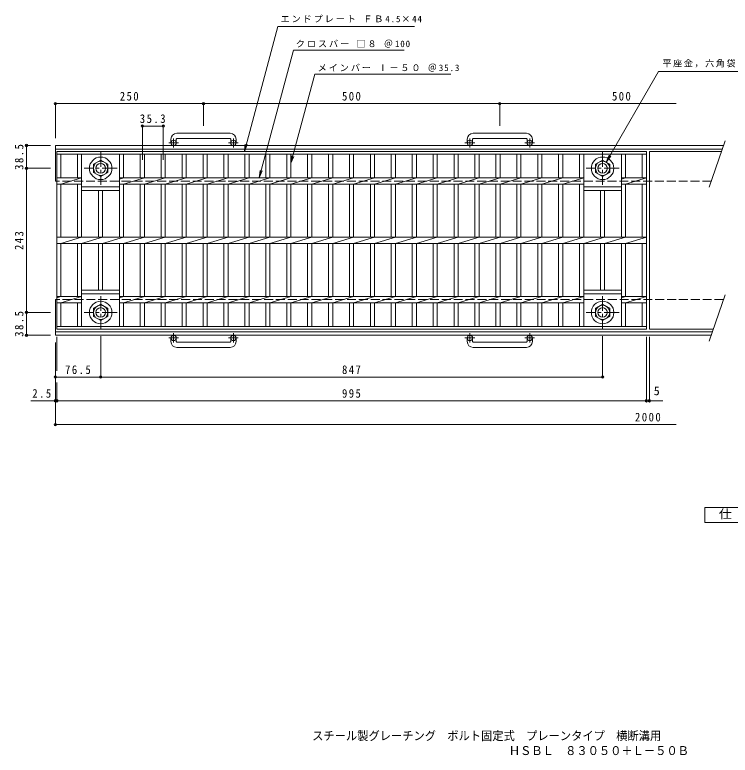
# Model space of a CAD drawing. Units: millimetres, scale not verified. Extents: x -929 to 904, y -686 to 562.
# Drawn here: x -929 to 278, y -686 to 562 of the extents above; entities that cross this region are included whole.
import ezdxf
from ezdxf.enums import TextEntityAlignment as Align

# ---------------------------------------------------------------- set-up
doc = ezdxf.new("R2010")
doc.units = ezdxf.units.MM
doc.header["$LTSCALE"] = 5
doc.header["$PDMODE"] = 32
doc.header["$PDSIZE"] = 4
doc.linetypes.add('CHAIN1', pattern=[8, 5, -1, 1, -1])
doc.linetypes.add('DASHED3', pattern=[4, 3, -1])
for name, color, linetype, lineweight in [('0-1_躯体', 2, 'Continuous', 9), ('0-2_仕上', 3, 'Continuous', 9), ('0-4_その他', 7, 'Continuous', 9), ('0-5_寸法', 7, 'Continuous', 9), ('F-4_F-4ﾚｲﾔ', 2, 'Continuous', 9)]:
    doc.layers.add(name, color=color, linetype=linetype, lineweight=lineweight)
doc.layers.add('F-F_F-Fﾚｲﾔ', color=2, linetype='Continuous')
doc.styles.add('ＭＳ ゴシック', font='')
doc.styles.get('ＭＳ ゴシック').set_extended_font_data('MS Gothic')

msp = doc.modelspace()

# ---------------------------------------------------------------- linework, layer by layer
at = {"layer": '0-1_躯体'}
for p, q in [((-565.846, 362.636), (-655.846, 362.636)), ((-65.846, 362.636), (-155.846, 362.636)), ((-665.846, 352.637), (-665.846, 346.537)), ((-656.846, 352.637), (-656.846, 346.537)), ((-655.846, 353.636), (-565.846, 353.636)), ((-564.846, 352.637), (-564.846, 346.537)), ((-555.846, 352.637), (-555.846, 346.537)), ((-165.846, 352.637), (-165.846, 346.537)), ((-156.846, 352.637), (-156.846, 346.537)), ((-155.846, 353.636), (-65.846, 353.636)), ((-64.846, 352.637), (-64.846, 346.537)), ((-55.846, 352.637), (-55.846, 346.537)), ((269.194, 349.99), (242.591, 271.953)), ((-860.846, 282.036), (-860.846, 342.037)), ((266.483, 342.037), (-860.846, 342.037)), ((264.437, 336.036), (-860.846, 336.036)), ((269.194, 89.99), (242.591, 11.952)), ((-860.846, 22.036), (-860.846, 82.036)), ((248.074, 28.036), (-860.846, 28.036)), ((246.028, 22.036), (-860.846, 22.036)), ((-665.846, 11.436), (-665.846, 17.536)), ((-656.846, 11.436), (-656.846, 17.536)), ((-564.846, 11.436), (-564.846, 17.536)), ((-555.846, 11.436), (-555.846, 17.536)), ((-165.846, 11.436), (-165.846, 17.536)), ((-156.846, 11.436), (-156.846, 17.536)), ((-64.846, 11.436), (-64.846, 17.536)), ((-55.846, 11.436), (-55.846, 17.536)), ((-655.846, 10.436), (-565.846, 10.436)), ((-565.846, 1.436), (-655.846, 1.436)), ((-155.846, 10.436), (-65.846, 10.436)), ((-65.846, 1.436), (-155.846, 1.436))]:
    msp.add_line(p, q, dxfattribs=at)
at = {"layer": '0-1_躯体', "linetype": 'CHAIN1'}
for p, q in [((-661.346, 338.429), (-661.346, 354.026)), ((-560.346, 338.429), (-560.346, 354.026)), ((-161.346, 338.429), (-161.346, 354.026)), ((-60.346, 338.429), (-60.346, 354.026)), ((-653.183, 346.537), (-669.59, 346.537)), ((-552.183, 346.537), (-568.59, 346.537)), ((-153.183, 346.537), (-169.59, 346.537)), ((-52.183, 346.537), (-68.59, 346.537)), ((-784.346, 331.173), (-784.346, 275.9)), ((62.655, 331.173), (62.655, 275.9)), ((-756.71, 303.536), (-811.983, 303.536)), ((90.291, 303.536), (35.018, 303.536)), ((-784.346, 88.173), (-784.346, 32.899)), ((62.655, 88.173), (62.655, 32.899)), ((-756.71, 60.536), (-811.983, 60.536)), ((90.291, 60.536), (35.018, 60.536)), ((-661.346, 25.643), (-661.346, 10.046)), ((-560.346, 25.643), (-560.346, 10.046)), ((-161.346, 25.643), (-161.346, 10.046)), ((-60.346, 25.643), (-60.346, 10.046)), ((-653.183, 17.536), (-669.59, 17.536)), ((-552.183, 17.536), (-568.59, 17.536)), ((-153.183, 17.536), (-169.59, 17.536)), ((-52.183, 17.536), (-68.59, 17.536))]:
    msp.add_line(p, q, dxfattribs=at)
at = {"layer": '0-1_躯体', "linetype": 'DASHED3'}
for p, q in [((246.028, 282.036), (-860.846, 282.036)), ((266.483, 82.036), (-860.846, 82.036))]:
    msp.add_line(p, q, dxfattribs=at)
at = {"layer": '0-1_躯体'}
for points in [[(-796.347, 310.464), (-796.347, 296.608), (-784.346, 289.679), (-772.347, 296.608), (-772.347, 310.464), (-784.346, 317.393)], [(74.655, 310.464), (74.655, 296.608), (62.655, 289.679), (50.655, 296.608), (50.655, 310.464), (62.655, 317.393)], [(-796.347, 53.608), (-796.347, 67.465), (-784.346, 74.393), (-772.347, 67.465), (-772.347, 53.608), (-784.346, 46.68)], [(74.655, 53.608), (74.655, 67.465), (62.655, 74.393), (50.655, 67.465), (50.655, 53.608), (62.655, 46.68)]]:
    msp.add_lwpolyline(points, close=True, dxfattribs=at)
for centre, radius in [((-661.346, 346.537), 4.5), ((-560.346, 346.537), 4.5), ((-161.346, 346.537), 4.5), ((-60.346, 346.537), 4.5), ((-784.346, 303.536), 19), ((-784.346, 303.536), 12), ((62.655, 303.536), 19), ((62.655, 303.536), 12), ((-784.346, 303.536), 8), ((62.655, 303.536), 8), ((-784.346, 60.536), 19), ((62.655, 60.536), 19), ((-784.346, 60.536), 12), ((-784.346, 60.536), 8), ((62.655, 60.536), 12), ((62.655, 60.536), 8), ((-661.346, 17.536), 4.5), ((-560.346, 17.536), 4.5), ((-161.346, 17.536), 4.5), ((-60.346, 17.536), 4.5)]:
    msp.add_circle(centre, radius, dxfattribs=at)
for centre, radius, start, end in [((-655.846, 352.637), 10, 90, 180), ((-565.846, 352.637), 10, 0, 90), ((-155.846, 352.637), 10, 90, 180), ((-65.846, 352.637), 10, 0, 90), ((-655.846, 352.637), 1, 90, 180), ((-565.846, 352.637), 1, 0, 90), ((-155.846, 352.637), 1, 90, 180), ((-65.846, 352.637), 1, 0, 90), ((-655.846, 11.436), 10, 180, 270), ((-655.846, 11.436), 1, 180, 270), ((-565.846, 11.436), 10, 270, 0), ((-565.846, 11.436), 1, 270, 0), ((-155.846, 11.436), 10, 180, 270), ((-155.846, 11.436), 1, 180, 270), ((-65.846, 11.436), 10, 270, 0), ((-65.846, 11.436), 1, 270, 0)]:
    msp.add_arc(centre, radius, start, end, dxfattribs=at)
at = {"layer": '0-2_仕上'}
for p, q in [((-858.346, 32.036), (-858.346, 332.037)), ((-858.346, 332.037), (136.655, 332.037)), ((-858.346, 327.537), (136.655, 327.537)), ((-851.345, 287.537), (-851.345, 327.537)), ((-823.445, 327.537), (-823.445, 287.537)), ((-816.446, 327.537), (-816.446, 187.537)), ((-752.845, 327.537), (-752.845, 187.537)), ((-745.845, 327.537), (-745.845, 287.537)), ((-717.546, 327.537), (-717.546, 287.537)), ((-710.546, 327.537), (-710.546, 287.537)), ((-682.247, 327.537), (-682.247, 287.537)), ((-675.247, 327.537), (-675.247, 287.537)), ((-646.948, 327.537), (-646.948, 287.537)), ((-639.948, 327.537), (-639.948, 287.537)), ((-611.648, 327.537), (-611.648, 287.537)), ((-604.648, 327.537), (-604.648, 287.537)), ((-576.349, 327.537), (-576.349, 287.537)), ((-569.349, 327.537), (-569.349, 287.537)), ((-541.05, 327.537), (-541.05, 287.537)), ((-534.05, 327.537), (-534.05, 287.537)), ((-505.751, 327.537), (-505.751, 287.537)), ((-498.751, 327.537), (-498.751, 287.537)), ((-470.452, 327.537), (-470.452, 287.537)), ((-463.452, 327.537), (-463.452, 287.537)), ((-435.153, 327.537), (-435.153, 287.537)), ((-428.153, 327.537), (-428.153, 287.537)), ((-399.854, 327.537), (-399.854, 287.537)), ((-392.854, 327.537), (-392.854, 287.537)), ((-364.554, 327.537), (-364.554, 287.537)), ((-357.555, 327.537), (-357.555, 287.537)), ((-329.255, 327.537), (-329.255, 287.537)), ((-322.255, 327.537), (-322.255, 287.537)), ((-293.956, 327.537), (-293.956, 287.537)), ((-286.956, 327.537), (-286.956, 287.537)), ((-258.657, 327.537), (-258.657, 287.537)), ((-251.657, 327.537), (-251.657, 287.537)), ((-223.358, 327.537), (-223.358, 287.537)), ((-216.358, 327.537), (-216.358, 287.537)), ((-188.059, 327.537), (-188.059, 287.537)), ((-181.059, 327.537), (-181.059, 287.537)), ((-152.76, 327.537), (-152.76, 287.537)), ((-145.76, 327.537), (-145.76, 287.537)), ((-117.46, 327.537), (-117.46, 287.537)), ((-110.46, 327.537), (-110.46, 287.537)), ((-82.161, 327.537), (-82.161, 287.537)), ((-75.161, 327.537), (-75.161, 287.537)), ((-46.862, 327.537), (-46.862, 287.537)), ((-39.862, 327.537), (-39.862, 287.537)), ((-11.546, 327.537), (-11.546, 287.537)), ((-4.545, 327.537), (-4.545, 287.537)), ((23.755, 327.537), (23.755, 287.537)), ((30.755, 327.537), (30.755, 187.537)), ((94.354, 327.537), (94.354, 187.537)), ((101.355, 327.537), (101.355, 287.537)), ((129.654, 327.537), (129.654, 287.537)), ((136.655, 332.037), (136.655, 32.036)), ((141.655, 332.037), (141.655, 32.036)), ((141.655, 332.037), (263.074, 332.037)), ((-858.346, 287.537), (-816.446, 287.537)), ((-851.746, 276.537), (-816.446, 287.537)), ((-752.845, 287.537), (30.755, 287.537)), ((-752.845, 285.231), (-745.445, 287.537)), ((-745.846, 276.537), (-710.546, 287.537)), ((-710.546, 276.537), (-675.246, 287.537)), ((-675.247, 276.537), (-639.947, 287.537)), ((-639.948, 276.537), (-604.648, 287.537)), ((-604.648, 276.537), (-569.348, 287.537)), ((-569.349, 276.537), (-534.049, 287.537)), ((-534.05, 276.537), (-498.75, 287.537)), ((-498.751, 276.537), (-463.451, 287.537)), ((-463.452, 276.537), (-428.152, 287.537)), ((-428.153, 276.537), (-392.853, 287.537)), ((-392.854, 276.537), (-357.554, 287.537)), ((-357.555, 276.537), (-322.254, 287.537)), ((-322.255, 276.537), (-286.955, 287.537)), ((-286.956, 276.537), (-251.656, 287.537)), ((-251.657, 276.537), (-216.357, 287.537)), ((-216.358, 276.537), (-181.058, 287.537)), ((-181.059, 276.537), (-145.759, 287.537)), ((-145.76, 276.537), (-110.459, 287.537)), ((-110.46, 276.537), (-75.16, 287.537)), ((-75.161, 276.537), (-39.861, 287.537)), ((-39.846, 276.537), (-4.546, 287.537)), ((-4.546, 276.537), (30.755, 287.537)), ((94.354, 287.537), (136.655, 287.537)), ((94.354, 285.355), (101.355, 287.537)), ((101.354, 276.537), (136.654, 287.537)), ((-858.346, 276.537), (-816.446, 276.537)), ((-851.345, 187.537), (-851.345, 276.537)), ((-823.445, 276.537), (-823.445, 187.537)), ((-752.845, 276.537), (30.755, 276.537)), ((-745.845, 276.537), (-745.845, 187.537)), ((-717.546, 276.537), (-717.546, 187.537)), ((-710.546, 276.537), (-710.546, 187.537)), ((-682.247, 276.537), (-682.247, 187.537)), ((-675.247, 276.537), (-675.247, 187.537)), ((-646.948, 276.537), (-646.948, 187.537)), ((-639.948, 276.537), (-639.948, 187.537)), ((-611.648, 276.537), (-611.648, 187.537)), ((-604.648, 276.537), (-604.648, 187.537)), ((-576.349, 276.537), (-576.349, 187.537)), ((-569.349, 276.537), (-569.349, 187.537)), ((-541.05, 276.537), (-541.05, 187.537)), ((-534.05, 276.537), (-534.05, 187.537)), ((-505.751, 276.537), (-505.751, 187.537)), ((-498.751, 276.537), (-498.751, 187.537)), ((-470.452, 276.537), (-470.452, 187.537)), ((-463.452, 276.537), (-463.452, 187.537)), ((-435.153, 276.537), (-435.153, 187.537)), ((-428.153, 276.537), (-428.153, 187.537)), ((-399.854, 276.537), (-399.854, 187.537)), ((-392.854, 276.537), (-392.854, 187.537)), ((-364.554, 276.537), (-364.554, 187.537)), ((-357.555, 276.537), (-357.555, 187.537)), ((-329.255, 276.537), (-329.255, 187.537)), ((-322.255, 276.537), (-322.255, 187.537)), ((-293.956, 276.537), (-293.956, 187.537)), ((-286.956, 276.537), (-286.956, 187.537)), ((-258.657, 276.537), (-258.657, 187.537)), ((-251.657, 276.537), (-251.657, 187.537)), ((-223.358, 276.537), (-223.358, 187.537)), ((-216.358, 276.537), (-216.358, 187.537)), ((-188.059, 276.537), (-188.059, 187.537)), ((-181.059, 276.537), (-181.059, 187.537)), ((-152.76, 276.537), (-152.76, 187.537)), ((-145.76, 276.537), (-145.76, 187.537)), ((-117.46, 276.537), (-117.46, 187.537)), ((-110.46, 276.537), (-110.46, 187.537)), ((-82.161, 276.537), (-82.161, 187.537)), ((-75.161, 276.537), (-75.161, 187.537)), ((-46.862, 276.537), (-46.862, 187.537)), ((-39.862, 276.537), (-39.862, 187.537)), ((-11.546, 276.537), (-11.546, 187.537)), ((-4.545, 276.537), (-4.545, 187.537)), ((23.755, 276.537), (23.755, 187.537)), ((94.354, 276.537), (136.655, 276.537)), ((101.355, 276.537), (101.355, 187.537)), ((129.654, 276.537), (129.654, 187.537)), ((-816.446, 272.037), (-752.845, 272.037)), ((-816.446, 266.037), (-752.845, 266.037)), ((-788.145, 266.037), (-788.145, 187.537)), ((-781.146, 266.037), (-781.146, 187.537)), ((30.755, 272.037), (94.354, 272.037)), ((30.755, 266.037), (94.354, 266.037)), ((59.054, 266.037), (59.054, 187.537)), ((66.054, 266.037), (66.054, 187.537)), ((-858.346, 187.537), (136.655, 187.537)), ((-851.746, 176.536), (-816.446, 187.537)), ((-816.446, 176.536), (-781.146, 187.537)), ((-781.146, 176.536), (-745.846, 187.537)), ((-745.846, 176.536), (-710.546, 187.537)), ((-710.546, 176.536), (-675.246, 187.537)), ((-675.247, 176.536), (-639.947, 187.537)), ((-639.948, 176.536), (-604.648, 187.537)), ((-604.648, 176.536), (-569.348, 187.537)), ((-569.349, 176.536), (-534.049, 187.537)), ((-534.05, 176.536), (-498.75, 187.537)), ((-498.751, 176.536), (-463.451, 187.537)), ((-463.452, 176.536), (-428.152, 187.537)), ((-428.153, 176.536), (-392.853, 187.537)), ((-392.854, 176.536), (-357.554, 187.537)), ((-357.555, 176.536), (-322.254, 187.537)), ((-322.255, 176.536), (-286.955, 187.537)), ((-286.956, 176.536), (-251.656, 187.537)), ((-251.657, 176.536), (-216.357, 187.537)), ((-216.358, 176.536), (-181.058, 187.537)), ((-181.059, 176.536), (-145.759, 187.537)), ((-145.76, 176.536), (-110.459, 187.537)), ((-110.46, 176.536), (-75.16, 187.537)), ((-75.161, 176.536), (-39.861, 187.537)), ((-39.846, 176.536), (-4.546, 187.537)), ((-4.546, 176.536), (30.754, 187.537)), ((30.754, 176.536), (66.054, 187.537)), ((66.054, 176.536), (101.354, 187.537)), ((101.354, 176.536), (136.654, 187.537)), ((-858.346, 176.536), (136.655, 176.536)), ((-851.345, 87.536), (-851.345, 176.536)), ((-823.445, 176.536), (-823.445, 87.536)), ((-816.446, 176.536), (-816.446, 36.536)), ((-788.145, 176.536), (-788.145, 98.036)), ((-781.146, 176.536), (-781.146, 98.036)), ((-752.845, 176.536), (-752.845, 36.536)), ((-745.845, 176.536), (-745.845, 87.536)), ((-717.546, 176.536), (-717.546, 87.536)), ((-710.546, 176.536), (-710.546, 87.536)), ((-682.247, 176.536), (-682.247, 87.536)), ((-675.247, 176.536), (-675.247, 87.536)), ((-646.948, 176.536), (-646.948, 87.536)), ((-639.948, 176.536), (-639.948, 87.536)), ((-611.648, 176.536), (-611.648, 87.536)), ((-604.648, 176.536), (-604.648, 87.536)), ((-576.349, 176.536), (-576.349, 87.536)), ((-569.349, 176.536), (-569.349, 87.536)), ((-541.05, 176.536), (-541.05, 87.536)), ((-534.05, 176.536), (-534.05, 87.536)), ((-505.751, 176.536), (-505.751, 87.536)), ((-498.751, 176.536), (-498.751, 87.536)), ((-470.452, 176.536), (-470.452, 87.536)), ((-463.452, 176.536), (-463.452, 87.536)), ((-435.153, 176.536), (-435.153, 87.536)), ((-428.153, 176.536), (-428.153, 87.536)), ((-399.854, 176.536), (-399.854, 87.536)), ((-392.854, 176.536), (-392.854, 87.536)), ((-364.554, 176.536), (-364.554, 87.536)), ((-357.555, 176.536), (-357.555, 87.536)), ((-329.255, 176.536), (-329.255, 87.536)), ((-322.255, 176.536), (-322.255, 87.536)), ((-293.956, 176.536), (-293.956, 87.536)), ((-286.956, 176.536), (-286.956, 87.536)), ((-258.657, 176.536), (-258.657, 87.536)), ((-251.657, 176.536), (-251.657, 87.536)), ((-223.358, 176.536), (-223.358, 87.536)), ((-216.358, 176.536), (-216.358, 87.536)), ((-188.059, 176.536), (-188.059, 87.536)), ((-181.059, 176.536), (-181.059, 87.536)), ((-152.76, 176.536), (-152.76, 87.536)), ((-145.76, 176.536), (-145.76, 87.536)), ((-117.46, 176.536), (-117.46, 87.536)), ((-110.46, 176.536), (-110.46, 87.536)), ((-82.161, 176.536), (-82.161, 87.536)), ((-75.161, 176.536), (-75.161, 87.536)), ((-46.862, 176.536), (-46.862, 87.536)), ((-39.862, 176.536), (-39.862, 87.536)), ((-11.546, 176.536), (-11.546, 87.536)), ((-4.545, 176.536), (-4.545, 87.536)), ((23.755, 176.536), (23.755, 87.536)), ((30.755, 176.536), (30.755, 36.536)), ((59.054, 176.536), (59.054, 98.036)), ((66.054, 176.536), (66.054, 98.036)), ((94.354, 176.536), (94.354, 36.536)), ((101.355, 176.536), (101.355, 87.536)), ((129.654, 176.536), (129.654, 87.536)), ((-858.346, 85.355), (-851.345, 87.537)), ((-858.346, 87.536), (-816.446, 87.536)), ((-851.746, 76.537), (-816.446, 87.536)), ((-752.845, 98.036), (-816.446, 98.036)), ((-752.845, 92.036), (-816.446, 92.036)), ((-752.845, 87.536), (30.755, 87.536)), ((-752.845, 85.23), (-745.445, 87.536)), ((-745.846, 76.537), (-710.546, 87.536)), ((-710.546, 76.537), (-675.246, 87.536)), ((-675.247, 76.537), (-639.947, 87.536)), ((-639.948, 76.537), (-604.648, 87.536)), ((-604.648, 76.537), (-569.348, 87.536)), ((-569.349, 76.537), (-534.049, 87.536)), ((-534.05, 76.537), (-498.75, 87.536)), ((-498.751, 76.537), (-463.451, 87.536)), ((-463.452, 76.537), (-428.152, 87.536)), ((-428.153, 76.537), (-392.853, 87.536)), ((-392.854, 76.537), (-357.554, 87.536)), ((-357.555, 76.537), (-322.254, 87.536)), ((-322.255, 76.537), (-286.955, 87.536)), ((-286.956, 76.537), (-251.656, 87.536)), ((-251.657, 76.537), (-216.357, 87.536)), ((-216.358, 76.537), (-181.058, 87.536)), ((-181.059, 76.537), (-145.759, 87.536)), ((-145.76, 76.537), (-110.459, 87.536)), ((-110.46, 76.537), (-75.16, 87.536)), ((-75.161, 76.537), (-39.861, 87.536)), ((-39.846, 76.537), (-4.546, 87.536)), ((-4.546, 76.537), (30.755, 87.537)), ((94.354, 98.036), (30.755, 98.036)), ((94.354, 92.036), (30.755, 92.036)), ((94.354, 85.356), (101.354, 87.537)), ((94.354, 87.536), (136.655, 87.536)), ((101.354, 76.537), (136.654, 87.536)), ((-858.346, 76.536), (-816.446, 76.536)), ((-851.345, 36.536), (-851.345, 76.536)), ((-823.445, 76.536), (-823.445, 36.536)), ((-752.845, 76.536), (30.755, 76.536)), ((-745.845, 76.536), (-745.845, 36.536)), ((-717.546, 76.536), (-717.546, 36.536)), ((-710.546, 76.536), (-710.546, 36.536)), ((-682.247, 76.536), (-682.247, 36.536)), ((-675.247, 76.536), (-675.247, 36.536)), ((-646.948, 76.536), (-646.948, 36.536)), ((-639.948, 76.536), (-639.948, 36.536)), ((-611.648, 76.536), (-611.648, 36.536)), ((-604.648, 76.536), (-604.648, 36.536)), ((-576.349, 76.536), (-576.349, 36.536)), ((-569.349, 76.536), (-569.349, 36.536)), ((-541.05, 76.536), (-541.05, 36.536)), ((-534.05, 76.536), (-534.05, 36.536)), ((-505.751, 76.536), (-505.751, 36.536)), ((-498.751, 76.536), (-498.751, 36.536)), ((-470.452, 76.536), (-470.452, 36.536)), ((-463.452, 76.536), (-463.452, 36.536)), ((-435.153, 76.536), (-435.153, 36.536)), ((-428.153, 76.536), (-428.153, 36.536)), ((-399.854, 76.536), (-399.854, 36.536)), ((-392.854, 76.536), (-392.854, 36.536)), ((-364.554, 76.536), (-364.554, 36.536)), ((-357.555, 76.536), (-357.555, 36.536)), ((-329.255, 76.536), (-329.255, 36.536)), ((-322.255, 76.536), (-322.255, 36.536)), ((-293.956, 76.536), (-293.956, 36.536)), ((-286.956, 76.536), (-286.956, 36.536)), ((-258.657, 76.536), (-258.657, 36.536)), ((-251.657, 76.536), (-251.657, 36.536)), ((-223.358, 76.536), (-223.358, 36.536)), ((-216.358, 76.536), (-216.358, 36.536)), ((-188.059, 76.536), (-188.059, 36.536)), ((-181.059, 76.536), (-181.059, 36.536)), ((-152.76, 76.536), (-152.76, 36.536)), ((-145.76, 76.536), (-145.76, 36.536)), ((-117.46, 76.536), (-117.46, 36.536)), ((-110.46, 76.536), (-110.46, 36.536)), ((-82.161, 76.536), (-82.161, 36.536)), ((-75.161, 76.536), (-75.161, 36.536)), ((-46.862, 76.536), (-46.862, 36.536)), ((-39.862, 76.536), (-39.862, 36.536)), ((-11.546, 76.536), (-11.546, 36.536)), ((-4.545, 76.536), (-4.545, 36.536)), ((23.755, 76.536), (23.755, 36.536)), ((94.354, 76.536), (136.655, 76.536)), ((101.355, 76.536), (101.355, 36.536)), ((129.654, 76.536), (129.654, 36.536)), ((136.655, 36.536), (-858.346, 36.536)), ((136.655, 32.036), (-858.346, 32.036)), ((141.655, 32.036), (249.438, 32.036))]:
    msp.add_line(p, q, dxfattribs=at)
at = {"layer": '0-4_その他'}
for p, q in [((-860.846, 354.537), (-860.846, 414.136)), ((-860.846, 412.636), (186.654, 412.636)), ((-610.846, 375.136), (-610.846, 414.136)), ((-110.846, 375.136), (-110.846, 414.136)), ((-714.046, 317.719), (-714.046, 376.25)), ((-714.046, 374.75), (-678.747, 374.75)), ((-678.747, 317.719), (-678.747, 376.25)), ((-869.16, 342.037), (-911.009, 342.037)), ((-909.509, 303.537), (-909.509, 342.037)), ((-869.16, 303.537), (-911.009, 303.537)), ((-909.509, 60.536), (-909.509, 303.537)), ((-869.16, 60.536), (-911.009, 60.536)), ((-909.509, 22.037), (-909.509, 60.536)), ((-869.16, 22.037), (-911.009, 22.037)), ((-858.346, 19.536), (-858.346, -38.012)), ((-784.346, 20.399), (-784.346, -50.064)), ((62.655, 20.399), (62.655, -50.064)), ((136.655, 19.536), (136.655, -90.064)), ((141.655, 19.536), (141.655, -90.064)), ((-860.846, 9.536), (-860.846, -130.064)), ((-860.846, -48.564), (62.655, -48.564)), ((-858.346, -57.578), (-858.346, -90.064)), ((-901.922, -88.564), (164.525, -88.564)), ((-860.846, -128.564), (186.654, -128.564))]:
    msp.add_line(p, q, dxfattribs=at)
for p in [(-860.846, 412.636), (-610.846, 412.636), (-110.846, 412.636), (-714.046, 374.75), (-678.747, 374.75), (-909.509, 342.037), (-909.509, 303.537), (-909.509, 60.536), (-909.509, 22.037), (-860.846, -48.564), (-784.346, -48.564), (62.655, -48.564), (-860.846, -88.564), (-858.346, -88.564), (136.655, -88.564), (141.655, -88.564), (-860.846, -128.564)]:
    msp.add_point(p, dxfattribs=at)
at = {"layer": '0-5_寸法'}
for p, q in [((-516.702, 287.537), (-459.066, 502.636)), ((-459.066, 502.636), (-272.503, 502.636)), ((-423.249, 462.044), (-463.452, 312.004)), ((-423.249, 462.044), (-193.288, 462.044)), ((-541.908, 332.037), (-540.276, 344.43)), ((-541.908, 332.037), (-537.124, 343.585)), ((68.655, 313.928), (73.438, 325.477)), ((-463.452, 312.004), (-461.82, 324.397)), ((-463.452, 312.004), (-458.668, 323.552)), ((68.655, 313.928), (76.264, 323.845)), ((-516.702, 287.537), (-515.07, 299.93)), ((-516.702, 287.537), (-511.918, 299.085))]:
    msp.add_line(p, q, dxfattribs=at)
for points in [[(-541.908, 332.037), (-485.478, 542.636), (-254.62, 542.636)], [(68.655, 313.928), (157.064, 467.057), (357.294, 467.057)]]:
    msp.add_lwpolyline(points, dxfattribs=at)
at = {"layer": 'F-4_F-4ﾚｲﾔ'}
msp.add_lwpolyline([(235.018, -293.672), (235.018, -268.672), (347.518, -268.672), (347.518, -293.672)], close=True, dxfattribs=at)

# ---------------------------------------------------------------- texts
at = {"layer": '0-4_その他', "color": 2, "style": 'ＭＳ ゴシック'}
msp.add_text('5', height=14.66, dxfattribs=at).set_placement((148.975, -83.564), align=Align.BOTTOM_LEFT)
at = {"layer": '0-4_その他', "color": 2, "char_height": 14.66, "attachment_point": 7, "style": 'ＭＳ ゴシック'}
for s, insert in [('\\T1.27;\\W0.9;250', (-752.096, 417.636)), ('\\T1.27;\\W0.9;500', (-377.096, 417.636)), ('\\T1.27;\\W0.9;500', (78.432, 417.636)), ('\\T1.28;\\W0.9;35.3', (-718.271, 379.75)), ('\\T1.28;\\W0.9;76.5', (-844.471, -43.564)), ('\\T1.27;\\W0.9;847', (-377.096, -43.564)), ('\\T1.27;\\W0.9;2.5', (-899.664, -83.564)), ('\\T1.27;\\W0.9;995', (-377.096, -83.564)), ('\\T1.28;\\W0.9;2000', (117.28, -123.564))]:
    msp.add_mtext(s, dxfattribs=dict(at, insert=insert))
at = {"layer": '0-4_その他', "color": 2, "char_height": 14.66, "attachment_point": 7, "rotation": 90, "style": 'ＭＳ ゴシック'}
for s, insert in [('\\T1.28;\\W0.9;38.5', (-914.509, 300.912)), ('\\T1.27;\\W0.9;243', (-914.509, 165.787)), ('\\T1.28;\\W0.9;38.5', (-914.509, 19.411))]:
    msp.add_mtext(s, dxfattribs=dict(at, insert=insert))
at = {"layer": '0-5_寸法', "char_height": 11, "attachment_point": 7, "style": 'ＭＳ ゴシック'}
for s, insert in [('\\T1.21;エンドプレート\\~ＦＢ4.5×44', (-480.87, 549.314)), ('\\T1.21;クロスバー\\~□８\\~＠100', (-455.003, 506.911)), ('\\T1.17;平座金，六角袋Ｕナット', (163.576, 473.51)), ('\\T1.21;メインバー\\~Ⅰ－５０\\~＠35.3', (-418.151, 466.465))]:
    msp.add_mtext(s, dxfattribs=dict(at, insert=insert))
at = {"layer": 'F-4_F-4ﾚｲﾔ', "style": 'ＭＳ ゴシック'}
for s, width, p in [('仕\u3000様', 1.1, (258.768, -291.172)), ('スチール製グレーチング\u3000ボルト固定式\u3000プレーンタイプ\u3000横断溝用', 0.95, (-427.425, -665.293))]:
    msp.add_text(s, height=14.66, dxfattribs=dict(at, width=width)).set_placement(p, align=Align.BOTTOM_LEFT)
at = {"layer": 'F-F_F-Fﾚｲﾔ', "style": 'ＭＳ ゴシック', "width": 0.95}
msp.add_text('ＨＳＢＬ\u3000８３０５０＋Ｌ－５０Ｂ', height=14.66, dxfattribs=at).set_placement((-95.577, -690.343), align=Align.BOTTOM_LEFT)

doc.saveas('drawing.dxf')
